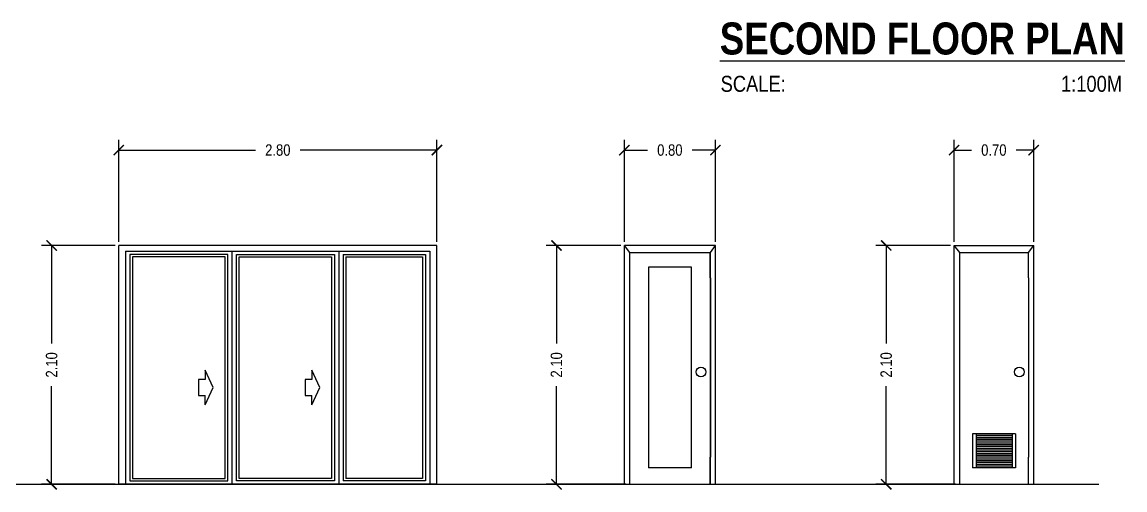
# Model space of a CAD drawing. Header units: inches. Extents: x 7263 to 7501, y 1317 to 1521.
# Drawn here: x 7364.87 to 7384.26, y 1492.82 to 1501.05 of the extents above; entities that cross this region are included whole.
import ezdxf

# ---------------------------------------------------------------- set-up
doc = ezdxf.new("R2010")
doc.units = ezdxf.units.IN
doc.header["$MEASUREMENT"] = 0
doc.layers.add('.25', color=250, linetype='Continuous', lineweight=25)
for name, color, linetype in [('Layer3', 3, 'Continuous'), ('Layer6', 6, 'Continuous'), ('Layer8', 8, 'Continuous'), ('text', 7, 'Continuous')]:
    doc.layers.add(name, color=color, linetype=linetype)
doc.styles.get("Standard").update_dxf_attribs({"font": ''})
doc.styles.get('Standard').set_extended_font_data('Tw Cen MT Condensed')
doc.dimstyles.new('ISOMETRIC -30', dxfattribs={"dimtxt": 0.2, "dimasz": 0.18, "dimexe": 0.18, "dimexo": 0.0625, "dimgap": 0.09, "dimtad": 0, "dimzin": 0, "dimdsep": 46, "dimtxsty": 'Standard', "dimblk": 'ARCHTICK', "dimcen": 0.09, "dimclrd": 8, "dimclre": 8, "dimclrt": 2, "dimadec": 0, "dimazin": 0, "dimtfac": 1, "dimtofl": 0, "dimtmove": 0, "dimatfit": 3, "dimfxl": 1, "dimtolj": 1, "dimtzin": 0, "dimarcsym": 0})
doc.dimstyles.get("Standard").update_dxf_attribs({"dimtxt": 0.2, "dimasz": 0.18, "dimexe": 0.18, "dimexo": 0.0625, "dimgap": 0.09, "dimtad": 0, "dimzin": 0, "dimdsep": 46, "dimtxsty": 'Standard', "dimblk": 'ARCHTICK', "dimcen": 0.09, "dimclrd": 8, "dimclre": 8, "dimclrt": 2, "dimadec": 0, "dimazin": 0, "dimtfac": 1, "dimtofl": 0, "dimtmove": 0, "dimatfit": 3, "dimfxl": 1, "dimtolj": 1, "dimtzin": 0, "dimarcsym": 0})

# ---------------------------------------------------------------- blocks, each defined once
blk = doc.blocks.new('_ArchTick')
at = {"color": 0, "linetype": 'ByBlock', "const_width": 0.15}
blk.add_lwpolyline([(-0.5, -0.5), (0.5, 0.5)], dxfattribs=at)
blk = doc.blocks.new('*D146')
at = {"layer": 'Defpoints', "color": 0, "transparency": 16777216}
for p in [(7375.46, 1497.122), (7374.267, 1492.922), (7375.546, 1492.922)]:
    blk.add_point(p, dxfattribs=at)
at = {"layer": 'Layer6', "color": 8, "lineweight": -2, "transparency": 16777216}
for p, q in [((7375.397, 1497.122), (7374.087, 1497.122)), ((7374.267, 1497.122), (7374.267, 1495.398)), ((7374.267, 1492.922), (7374.267, 1494.647)), ((7375.484, 1492.922), (7374.087, 1492.922))]:
    blk.add_line(p, q, dxfattribs=at)
at = {"layer": 'Layer6', "color": 8, "lineweight": -2, "transparency": 16777216, "xscale": 0.18, "yscale": 0.18, "zscale": 0.18}
for p, rotation in [((7374.267, 1497.122), 90), ((7374.267, 1492.922), 270)]:
    blk.add_blockref('_ArchTick', p, dxfattribs=dict(at, rotation=rotation))
at = {"layer": 'Layer6', "color": 2, "transparency": 16777216, "insert": (7374.267, 1495.022), "char_height": 0.2, "attachment_point": 5, "rotation": 90}
blk.add_mtext('\\A1;2.10', dxfattribs=at)
blk = doc.blocks.new('*D147')
at = {"layer": 'Defpoints', "color": 0, "transparency": 16777216}
for p in [(7377.06, 1498.799), (7375.46, 1497.122), (7377.06, 1497.122)]:
    blk.add_point(p, dxfattribs=at)
at = {"layer": 'Layer6', "color": 8, "lineweight": -2, "transparency": 16777216}
for p, q in [((7375.46, 1497.185), (7375.46, 1498.979)), ((7377.06, 1497.185), (7377.06, 1498.979)), ((7375.46, 1498.799), (7375.865, 1498.799)), ((7377.06, 1498.799), (7376.655, 1498.799))]:
    blk.add_line(p, q, dxfattribs=at)
at = {"layer": 'Layer6', "color": 8, "lineweight": -2, "transparency": 16777216, "xscale": 0.18, "yscale": 0.18, "zscale": 0.18, "rotation": 180}
blk.add_blockref('_ArchTick', (7375.46, 1498.799), dxfattribs=at)
at = {"layer": 'Layer6', "color": 8, "lineweight": -2, "transparency": 16777216, "xscale": 0.18, "yscale": 0.18, "zscale": 0.18}
blk.add_blockref('_ArchTick', (7377.06, 1498.799), dxfattribs=at)
at = {"layer": 'Layer6', "color": 2, "transparency": 16777216, "insert": (7376.26, 1498.799), "char_height": 0.2, "attachment_point": 5}
blk.add_mtext('\\A1;0.80', dxfattribs=at)
blk = doc.blocks.new('*D148')
at = {"layer": 'Defpoints', "color": 0, "transparency": 16777216}
for p in [(7382.656, 1498.799), (7381.256, 1497.122), (7382.656, 1497.122)]:
    blk.add_point(p, dxfattribs=at)
at = {"layer": 'Layer6', "color": 8, "lineweight": -2, "transparency": 16777216}
for p, q in [((7381.256, 1497.185), (7381.256, 1498.979)), ((7382.656, 1497.185), (7382.656, 1498.979)), ((7381.256, 1498.799), (7381.561, 1498.799)), ((7382.656, 1498.799), (7382.351, 1498.799))]:
    blk.add_line(p, q, dxfattribs=at)
at = {"layer": 'Layer6', "color": 8, "lineweight": -2, "transparency": 16777216, "xscale": 0.18, "yscale": 0.18, "zscale": 0.18, "rotation": 180}
blk.add_blockref('_ArchTick', (7381.256, 1498.799), dxfattribs=at)
at = {"layer": 'Layer6', "color": 8, "lineweight": -2, "transparency": 16777216, "xscale": 0.18, "yscale": 0.18, "zscale": 0.18}
blk.add_blockref('_ArchTick', (7382.656, 1498.799), dxfattribs=at)
at = {"layer": 'Layer6', "color": 2, "transparency": 16777216, "insert": (7381.956, 1498.799), "char_height": 0.2, "attachment_point": 5}
blk.add_mtext('\\A1;0.70', dxfattribs=at)
blk = doc.blocks.new('*D149')
at = {"layer": 'Defpoints', "color": 0, "transparency": 16777216}
for p in [(7381.256, 1497.122), (7380.064, 1492.922), (7381.343, 1492.922)]:
    blk.add_point(p, dxfattribs=at)
at = {"layer": 'Layer6', "color": 8, "lineweight": -2, "transparency": 16777216}
for p, q in [((7381.194, 1497.122), (7379.884, 1497.122)), ((7380.064, 1497.122), (7380.064, 1495.398)), ((7380.064, 1492.922), (7380.064, 1494.647)), ((7381.28, 1492.922), (7379.884, 1492.922))]:
    blk.add_line(p, q, dxfattribs=at)
at = {"layer": 'Layer6', "color": 8, "lineweight": -2, "transparency": 16777216, "xscale": 0.18, "yscale": 0.18, "zscale": 0.18}
for p, rotation in [((7380.064, 1497.122), 90), ((7380.064, 1492.922), 270)]:
    blk.add_blockref('_ArchTick', p, dxfattribs=dict(at, rotation=rotation))
at = {"layer": 'Layer6', "color": 2, "transparency": 16777216, "insert": (7380.064, 1495.022), "char_height": 0.2, "attachment_point": 5, "rotation": 90}
blk.add_mtext('\\A1;2.10', dxfattribs=at)
blk = doc.blocks.new('*D226')
at = {"layer": 'Defpoints', "color": 0, "transparency": 16777216}
for p in [(7365.392, 1497.122), (7366.571, 1497.122), (7366.572, 1492.922)]:
    blk.add_point(p, dxfattribs=at)
at = {"layer": 'Layer6', "color": 8, "lineweight": -2, "transparency": 16777216}
for p, q in [((7366.508, 1497.122), (7365.212, 1497.122)), ((7365.392, 1497.122), (7365.392, 1495.398)), ((7365.392, 1492.922), (7365.392, 1494.647)), ((7366.51, 1492.922), (7365.212, 1492.922))]:
    blk.add_line(p, q, dxfattribs=at)
at = {"layer": 'Layer6', "color": 8, "lineweight": -2, "transparency": 16777216, "xscale": 0.18, "yscale": 0.18, "zscale": 0.18}
for p, rotation in [((7365.392, 1497.122), 90), ((7365.392, 1492.922), 270)]:
    blk.add_blockref('_ArchTick', p, dxfattribs=dict(at, rotation=rotation))
at = {"layer": 'Layer6', "color": 2, "transparency": 16777216, "insert": (7365.392, 1495.022), "char_height": 0.2, "attachment_point": 5, "rotation": 90}
blk.add_mtext('\\A1;2.10', dxfattribs=at)
blk = doc.blocks.new('*D293')
at = {"layer": '.25', "color": 8, "lineweight": -2, "transparency": 16777216}
for p, q in [((7366.571, 1497.185), (7366.571, 1498.979)), ((7372.165, 1497.185), (7372.165, 1498.979)), ((7366.571, 1498.799), (7368.973, 1498.799)), ((7372.165, 1498.799), (7369.762, 1498.799))]:
    blk.add_line(p, q, dxfattribs=at)
at = {"layer": 'Defpoints', "color": 0, "transparency": 16777216}
for p in [(7372.165, 1498.799), (7366.571, 1497.122), (7372.165, 1497.122)]:
    blk.add_point(p, dxfattribs=at)
at = {"layer": '.25', "color": 8, "lineweight": -2, "transparency": 16777216, "xscale": 0.18, "yscale": 0.18, "zscale": 0.18, "rotation": 180}
blk.add_blockref('_ArchTick', (7366.571, 1498.799), dxfattribs=at)
at = {"layer": '.25', "color": 8, "lineweight": -2, "transparency": 16777216, "xscale": 0.18, "yscale": 0.18, "zscale": 0.18}
blk.add_blockref('_ArchTick', (7372.165, 1498.799), dxfattribs=at)
at = {"layer": '.25', "color": 2, "transparency": 16777216, "insert": (7369.368, 1498.799), "char_height": 0.2, "attachment_point": 5}
blk.add_mtext('\\A1;2.80', dxfattribs=at)

msp = doc.modelspace()

# ---------------------------------------------------------------- hatches: boundary and pattern name
at = {"layer": 'Layer6', "true_color": 0x636466}
h = msp.add_hatch(dxfattribs=at)
h.set_pattern_fill('ANSI31', color=251, scale=0.25, angle=135)
h.set_pattern_definition([(180, (0.88525, 9.403797), (-3e-18, -0.03125), [])])
h.paths.add_polyline_path([(7381.643, 1493.211), (7382.279, 1493.211), (7382.279, 1493.811), (7381.643, 1493.811)])

# ---------------------------------------------------------------- linework, layer by layer
for p, q in [((7377.06, 1497.122), (7375.46, 1497.122)), ((7375.559, 1496.998), (7375.46, 1497.122)), ((7375.46, 1493.464), (7375.46, 1497.122)), ((7376.972, 1496.998), (7377.06, 1497.122)), ((7377.06, 1497.101), (7377.06, 1497.122)), ((7377.06, 1492.922), (7377.06, 1497.101)), ((7381.356, 1496.998), (7381.256, 1497.122)), ((7381.256, 1493.464), (7381.256, 1497.122)), ((7381.256, 1497.122), (7382.658, 1497.122)), ((7382.568, 1496.998), (7382.656, 1497.122)), ((7382.656, 1497.101), (7382.656, 1497.122)), ((7382.656, 1492.922), (7382.656, 1497.101)), ((7375.559, 1492.922), (7375.559, 1496.998)), ((7375.559, 1496.998), (7376.97, 1496.998)), ((7376.97, 1496.998), (7376.972, 1496.998)), ((7376.97, 1496.576), (7376.97, 1496.998)), ((7376.972, 1496.576), (7376.972, 1496.998)), ((7381.356, 1492.922), (7381.356, 1496.998)), ((7381.356, 1496.998), (7382.568, 1496.998)), ((7382.567, 1496.998), (7382.568, 1496.998)), ((7382.567, 1496.576), (7382.567, 1496.998)), ((7382.568, 1496.576), (7382.568, 1496.998)), ((7376.643, 1496.738), (7375.886, 1496.738)), ((7375.886, 1496.738), (7375.886, 1493.211)), ((7376.643, 1493.211), (7376.643, 1496.738)), ((7376.97, 1496.576), (7376.972, 1496.576)), ((7376.97, 1496.551), (7376.97, 1496.576)), ((7376.97, 1496.551), (7376.97, 1493.397)), ((7376.97, 1496.551), (7376.972, 1496.551)), ((7376.972, 1496.551), (7376.972, 1496.576)), ((7376.972, 1496.551), (7376.972, 1493.397)), ((7382.567, 1496.576), (7382.568, 1496.576)), ((7382.567, 1496.551), (7382.567, 1496.576)), ((7382.567, 1496.551), (7382.567, 1493.397)), ((7382.567, 1496.551), (7382.568, 1496.551)), ((7382.568, 1496.551), (7382.568, 1496.576)), ((7382.568, 1496.551), (7382.568, 1493.397)), ((7375.46, 1492.922), (7375.46, 1493.464)), ((7376.97, 1493.397), (7376.972, 1493.397)), ((7376.97, 1493.373), (7376.97, 1493.397)), ((7376.97, 1492.922), (7376.97, 1493.373)), ((7376.97, 1493.373), (7376.972, 1493.373)), ((7376.972, 1493.373), (7376.972, 1493.397)), ((7376.972, 1492.922), (7376.972, 1493.373)), ((7381.256, 1492.922), (7381.256, 1493.464)), ((7382.567, 1493.397), (7382.568, 1493.397)), ((7382.567, 1493.373), (7382.567, 1493.397)), ((7382.567, 1492.922), (7382.567, 1493.373)), ((7382.567, 1493.373), (7382.568, 1493.373)), ((7382.568, 1493.373), (7382.568, 1493.397)), ((7382.568, 1492.922), (7382.568, 1493.373)), ((7376.643, 1493.211), (7375.886, 1493.211)), ((7375.46, 1492.922), (7377.06, 1492.922)), ((7381.256, 1492.922), (7382.656, 1492.922))]:
    msp.add_line(p, q)
for centre in [(7376.807, 1494.898), (7382.403, 1494.898)]:
    msp.add_circle(centre, 0.0867)
at = {"layer": 'Layer6', "color": 251, "true_color": 0x636466}
for p, q in [((7382.339, 1493.811), (7381.583, 1493.811)), ((7381.583, 1493.811), (7381.583, 1493.211)), ((7381.643, 1493.811), (7381.643, 1493.211)), ((7382.279, 1493.811), (7382.279, 1493.211)), ((7382.339, 1493.811), (7382.339, 1493.211)), ((7382.339, 1493.211), (7381.583, 1493.211))]:
    msp.add_line(p, q, dxfattribs=at)
at = {"layer": 'Layer8'}
msp.add_line((7343.636, 1492.922), (7383.799, 1492.922), dxfattribs=at)
at = {"layer": 'text'}
for p, q in [((7366.571, 1492.922), (7366.571, 1497.122)), ((7372.165, 1497.122), (7366.571, 1497.122)), ((7366.691, 1497.022), (7366.691, 1492.922)), ((7366.691, 1497.022), (7368.565, 1497.022)), ((7368.565, 1497.022), (7372.038, 1497.022)), ((7368.565, 1492.922), (7368.565, 1497.022)), ((7370.438, 1497.022), (7370.44, 1497.022)), ((7370.438, 1497.022), (7370.438, 1492.922)), ((7370.44, 1497.022), (7370.44, 1492.922)), ((7370.44, 1497.022), (7370.44, 1492.922)), ((7370.441, 1497.022), (7370.441, 1492.922)), ((7372.038, 1497.022), (7372.04, 1497.022)), ((7372.038, 1497.022), (7372.038, 1492.922)), ((7372.04, 1497.022), (7372.04, 1492.922)), ((7372.165, 1492.922), (7372.165, 1497.122)), ((7368.491, 1496.962), (7366.766, 1496.962)), ((7366.766, 1496.962), (7366.766, 1492.982)), ((7368.441, 1496.922), (7366.816, 1496.922)), ((7366.816, 1496.922), (7366.816, 1493.022)), ((7368.441, 1493.022), (7368.441, 1496.922)), ((7368.491, 1492.982), (7368.491, 1496.962)), ((7368.639, 1496.962), (7370.363, 1496.962)), ((7368.639, 1492.982), (7368.639, 1496.962)), ((7368.689, 1493.022), (7368.689, 1496.922)), ((7368.689, 1496.922), (7370.313, 1496.922)), ((7370.313, 1496.922), (7370.313, 1493.022)), ((7370.363, 1496.962), (7370.363, 1492.982)), ((7370.516, 1496.962), (7370.516, 1492.982)), ((7370.516, 1496.962), (7371.963, 1496.962)), ((7370.566, 1496.922), (7370.566, 1493.022)), ((7370.566, 1496.922), (7371.913, 1496.922)), ((7371.913, 1496.922), (7371.913, 1493.022)), ((7371.963, 1496.962), (7371.963, 1492.982)), ((7368.092, 1494.928), (7368.092, 1494.763)), ((7368.234, 1494.622), (7368.092, 1494.928)), ((7369.964, 1494.928), (7369.964, 1494.763)), ((7370.107, 1494.622), (7369.964, 1494.928)), ((7368.092, 1494.763), (7367.976, 1494.763)), ((7367.976, 1494.763), (7367.976, 1494.482)), ((7369.964, 1494.763), (7369.849, 1494.763)), ((7369.849, 1494.763), (7369.849, 1494.482)), ((7368.092, 1494.317), (7368.234, 1494.622)), ((7369.964, 1494.317), (7370.107, 1494.622)), ((7367.976, 1494.482), (7368.092, 1494.482)), ((7368.092, 1494.317), (7368.092, 1494.482)), ((7369.849, 1494.482), (7369.964, 1494.482)), ((7369.964, 1494.317), (7369.964, 1494.482)), ((7366.766, 1492.982), (7368.491, 1492.982)), ((7366.816, 1493.022), (7368.441, 1493.022)), ((7370.363, 1492.982), (7368.639, 1492.982)), ((7370.313, 1493.022), (7368.689, 1493.022)), ((7371.963, 1492.982), (7370.516, 1492.982)), ((7371.913, 1493.022), (7370.566, 1493.022)), ((7366.572, 1492.922), (7366.571, 1492.922)), ((7366.691, 1492.922), (7366.572, 1492.922)), ((7368.565, 1492.922), (7366.691, 1492.922)), ((7370.438, 1492.922), (7368.565, 1492.922)), ((7370.44, 1492.922), (7368.565, 1492.922)), ((7370.44, 1492.922), (7370.438, 1492.922)), ((7372.038, 1492.922), (7370.44, 1492.922)), ((7370.569, 1492.922), (7370.565, 1492.922)), ((7370.571, 1492.922), (7370.569, 1492.922)), ((7372.04, 1492.922), (7372.038, 1492.922)), ((7372.165, 1492.922), (7372.04, 1492.922)), ((7372.169, 1492.922), (7372.165, 1492.922)), ((7372.171, 1492.922), (7372.169, 1492.922))]:
    msp.add_line(p, q, dxfattribs=at)

# ---------------------------------------------------------------- texts
at = {"layer": 'Layer3', "insert": (7372.085, 1501.043), "char_height": 0.5625, "attachment_point": 1}
msp.add_mtext_dynamic_manual_height_columns('\\pi5.053;{\\fArial Narrow|b1|i0|c0|p34;\\LSECOND FLOOR PLAN\\P\\pi5.06749;\\fArial Narrow|b0|i0|c0|p34;\\H0.5x;\\lSCALE:                                                      1:100M}', width=17.1549, gutter_width=1, heights=[0], dxfattribs=at)

# ---------------------------------------------------------------- dimensions: what is measured, and where the dimension line sits
at = {"layer": '.25', "color": 9, "true_color": 0xc7c8ca}
dim = msp.add_linear_dim(base=(7372.165, 1498.799), p1=(7366.571, 1497.122), p2=(7372.165, 1497.122), text='2.80', dimstyle='ISOMETRIC -30', override={"dimpost": 'M'}, dxfattribs=at)
dim.commit()
dim.dimension.update_dxf_attribs({"geometry": '*D293', "text_midpoint": (7369.368, 1498.799)})
at = {"layer": 'Layer6'}
for base, p1, p2, text, picture, middle in [((7377.06, 1498.799), (7375.46, 1497.122), (7377.06, 1497.122), '0.80', '*D147', (7376.26, 1498.799)), ((7382.656, 1498.799), (7381.256, 1497.122), (7382.656, 1497.122), '0.70', '*D148', (7381.956, 1498.799))]:
    dim = msp.add_linear_dim(base=base, p1=p1, p2=p2, text=text, dimstyle='Standard', override={"dimpost": 'M'}, dxfattribs=at)
    dim.commit()
    dim.dimension.update_dxf_attribs({"geometry": picture, "text_midpoint": middle})
for base, p1, p2, picture, middle in [((7365.392, 1497.122), (7366.572, 1492.922), (7366.571, 1497.122), '*D226', (7365.392, 1495.022)), ((7374.267, 1492.922), (7375.46, 1497.122), (7375.546, 1492.922), '*D146', (7374.267, 1495.022)), ((7380.064, 1492.922), (7381.256, 1497.122), (7381.343, 1492.922), '*D149', (7380.064, 1495.022))]:
    dim = msp.add_linear_dim(base=base, p1=p1, p2=p2, angle=90, text='2.10', dimstyle='Standard', override={"dimpost": 'M'}, dxfattribs=at)
    dim.commit()
    dim.dimension.update_dxf_attribs({"geometry": picture, "text_midpoint": middle})

doc.saveas('drawing.dxf')
